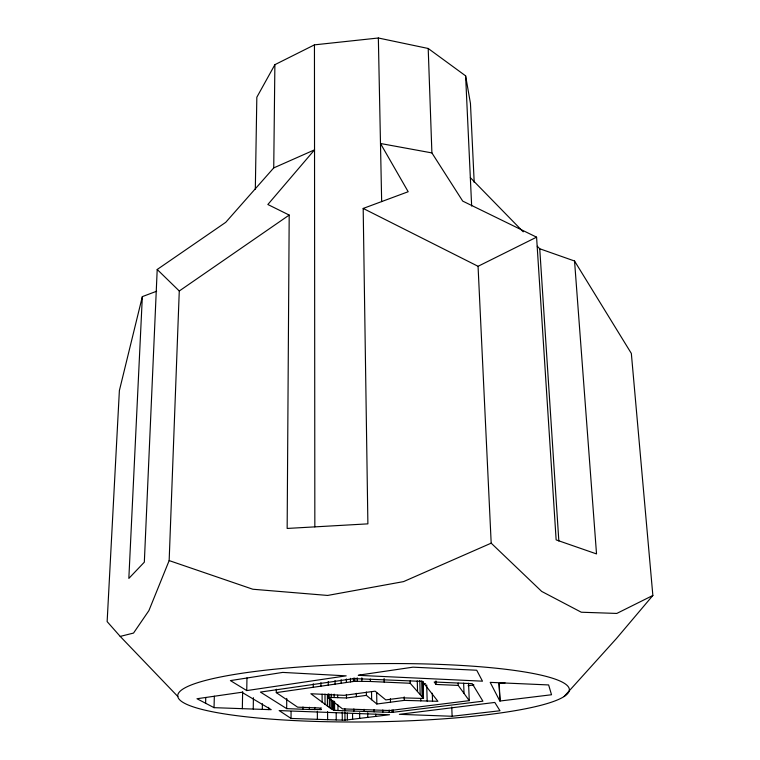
<?xml version="1.0" encoding="UTF-8"?>
<svg xmlns="http://www.w3.org/2000/svg" width="760" height="760" viewBox="0 0 760 760"><rect width="100%" height="100%" fill="white"/><g stroke="black" fill="none" stroke-linecap="round" stroke-linejoin="round"><path stroke-width="1.14" d="M276.317 689.197L276.288 692.616L297.616 707.161L319.333 707.95L321.1 709.507L309.329 709.489L309.339 707.227M302.974 709.241L302.983 706.981M309.329 709.489L286.672 708.633L286.738 698.411M291.033 718.438L279.148 710.581L389.566 714.723L344.974 720.176L327.626 719.682L291.033 718.438L291.07 711.464M156.645 291.232L142.339 296.628L128.839 578.427L144.333 562.163L157.206 269.486L225.748 222.319L273.733 167.903L314.535 149.843L267.852 204.506L289.199 215.07L287.156 528.447L367.887 523.858L363.185 208.439L408.187 191.729L380.484 143.498L431.898 152.912L462.716 201.105L536.579 237.167L556.139 539.894L596.524 553.917L574.55 261.012L539.742 248.758L537.272 246.221M273.733 167.903L274.882 64.676L314.45 44.859L378.347 38L428.203 48.478L465.614 75.848L470.449 103.398L474.202 182.505M268.622 709.602L214.044 707.664L196.992 698.744L241.851 692.265L271.206 709.659L268.622 709.602L268.641 707.332M262.314 709.394L262.39 703.722M253.241 709.08L253.403 697.718M242.335 708.69L242.639 691.6M246.753 690.583L230.413 680.599L282.729 672.41L346.18 675.849L246.753 690.583L246.962 677.901M255.322 189.173L256.832 97.232L274.882 64.676M214.044 707.664L214.329 696.198M205.608 703.294L205.77 697.442M142.339 296.628L119.377 390.583L107.141 621.614L120.203 636.405L133.532 633.07L148.903 610.612L169.157 560.586L179.274 290.995L157.206 269.486M574.55 261.012L631.341 353.438L652.859 595.469L616.455 638.505L564.1 696.531A195.804 29.06 -0.9 0 1 239.324 715.996A195.804 29.06 -0.9 0 1 317.281 665.798A195.804 29.06 -0.9 0 1 564.1 696.531M179.274 290.995L289.199 215.07M363.185 208.439L478.059 266.294L536.579 237.167M652.859 595.469L616.797 613.434L581.295 612.227L541.681 591.422L491.188 543.163L478.059 266.294M491.188 543.163L403.56 581.609L327.636 595.441L252.823 589.237L169.157 560.586M276.288 692.616L354.815 681.292L370.376 681.482L410.21 683.269L423.51 698.459L401.784 697.822L385.795 699.903L375.145 691.172L344.147 695.343L310.868 693.747L330.97 708.662L334.01 710.239L337.972 710.514L391.97 712.433L482.913 701.186L472.235 683.658L434.169 681.995L436.05 684.447L458.242 685.415L469.262 700.644L389.899 710.533L342.475 708.88L328.387 697.822L328.044 693.984M328.063 697.328L346.484 697.984L366.387 695.371L376.846 704.007L404.291 700.387L437.912 701.309L422.36 681.397L353.979 678.604L260.414 692.075L286.672 708.633M468.046 685.71L473.926 684.931M499.747 700.843L490.2 682.366L548.635 684.94L551.522 694.754L500.042 701.014L498.921 683.487L505.039 682.908M452.105 716.271L499.985 710.752L494.798 702.439L399.37 714.324L452.105 716.271L451.772 706.99M422.437 683.601L425.609 683.715M470.335 177.65L523.222 231.828M120.203 636.405L177.85 696.521M539.742 248.758L558.837 541.015M499.215 683.667L500.042 701.014M465.614 75.848L471.656 206.064M468.568 683.24L469.262 700.644M463.638 683.192L464.027 693.3M458.156 683.097L458.242 685.415M428.203 48.478L431.898 152.912M435.945 680.941L436.05 684.447M432.288 693.234L432.535 701.356M426.702 684.922L427.177 701.176M423.044 681.995L423.51 698.459M422.835 681.387L423.301 697.88M421.686 680.913L422.113 696.341M420.736 698.639L420.802 700.957M419.776 680.533L420.147 694.013M417.269 680.865L417.544 691.106M410.153 680.922L410.21 683.269M404.206 696.882L404.291 700.387M393.091 709.935L393.138 712.31M378.347 38L381.662 201.6M391.923 710.058L391.97 712.433M390.402 698.744L390.478 702.221M389.148 710.001L389.196 712.376M384.113 678.528L384.18 682.081M382.822 709.954L382.869 712.167M376.656 692.493L376.846 704.007M375.753 714.191L375.791 716.519M374.072 709.65L374.11 711.873M371.526 691.572L371.659 699.779M370.338 679.117L370.376 681.482M367.707 712.861L367.773 717.506M366.339 692.008L366.387 695.371M364.03 709.289L364.059 711.512M361.845 677.825L361.883 681.178M359.651 712.7L359.717 718.485M357.181 677.768L357.219 681.131M356.335 693.329L356.373 696.673M354.777 677.939L354.815 681.292M353.875 708.909L353.903 711.142M353.352 678.139L353.39 681.492M352.555 713.564L352.611 719.331M350.474 678.347L350.512 681.9M347.32 713.032L347.387 719.929M346.341 678.946L346.37 682.499M346.455 694.431L346.484 697.984M344.907 712.139L344.974 720.176M344.784 708.558L344.802 710.79M342.238 712.082L342.294 720.128M341.135 679.706L341.164 683.24M337.934 704.909L337.972 710.514M337.639 695.276L337.659 697.642M336.186 713.051L336.224 719.957M335.046 680.589L335.065 684.123M334.562 701.375L334.618 710.362M334.162 694.174L334.181 697.519M333.963 701.252L334.01 710.239M333.184 700.938L333.231 709.935M332.187 700.406L332.234 709.422M331.198 694.07L331.217 697.414M330.923 698.478L330.97 708.662M329.356 698.506L329.394 707.607M329.051 694.003L329.07 697.347M328.244 681.587L328.263 685.102M328.377 694.26L328.387 697.822M327.389 694.783L327.437 706.23M327.588 711.616L327.626 719.682M325.005 694.098L325.042 704.482M322.107 694.156L322.135 702.306M320.919 682.66L320.929 686.166M320.929 707.456L320.929 709.716M317.366 711.246L317.376 719.331M314.45 44.859L314.839 526.908M314.754 707.408L314.754 709.669M313.253 683.781L313.262 687.278M360.306 674.908L358.264 675.327L482.486 681.178L476.719 670.244L412.965 667.166L360.306 674.908"/></g></svg>
